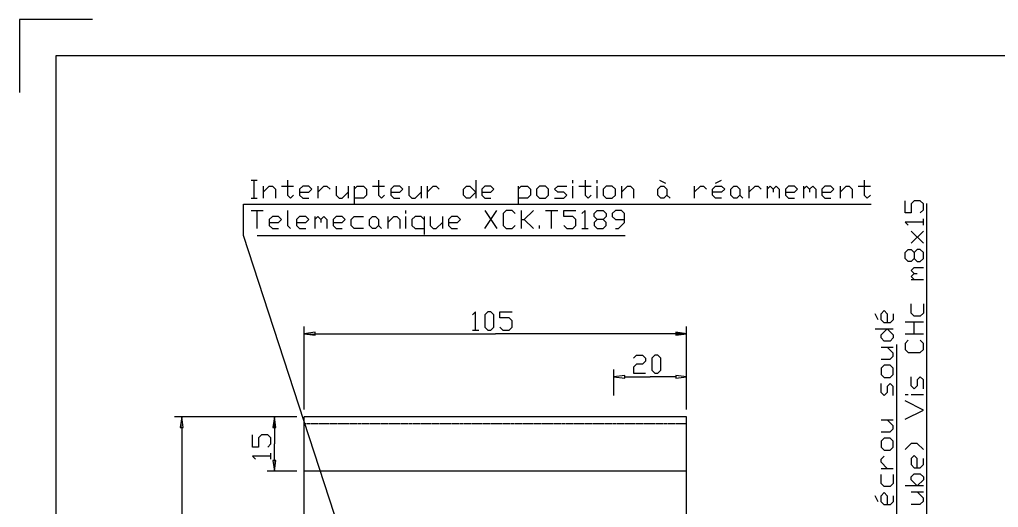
# Model space of a CAD drawing. Header units: millimetres. Extents: x 53635 to 142317, y 101101 to 147193.
# Drawn here: x 120418.3 to 120687, y 118773.1 to 118907.2 of the extents above; entities that cross this region are included whole.
import ezdxf

# ---------------------------------------------------------------- set-up
doc = ezdxf.new("R2010")
doc.units = ezdxf.units.MM
doc.header["$LTSCALE"] = 0.5
doc.header["$MEASUREMENT"] = 0
doc.linetypes.add('CACHE2', pattern=[0.1875, 0.125, -0.0625])
doc.layers.get('0').update_dxf_attribs({"lineweight": 0})
doc.layers.add('CACHE', color=1, linetype='CACHE2', lineweight=0)
doc.layers.add('COT', color=3, linetype='Continuous', lineweight=0)
doc.styles.add('_TCW_TXTSTY_1', font='TIMES.TTF')
doc.styles.get("Standard").update_dxf_attribs({"font": 'TXT.SHX'})
doc.dimstyles.get("Standard").update_dxf_attribs({"dimscale": 10, "dimtxt": 1.5, "dimasz": 2, "dimexe": 1, "dimexo": 1, "dimgap": 1, "dimtad": 1, "dimrnd": 0.5, "dimdsep": 46, "dimtxsty": '_TCW_TXTSTY_1', "dimcen": 0.09, "dimclrd": 3, "dimclre": 3, "dimclrt": 3, "dimadec": 0, "dimazin": 0, "dimtfac": 1, "dimtdec": 3, "dimtmove": 0, "dimatfit": 0, "dimfxl": 1, "dimfrac": 2, "dimtolj": 1, "dimtzin": 0, "dimarcsym": 0})

# ---------------------------------------------------------------- blocks, each defined once
blk = doc.blocks.new('*D151')
at = {"linetype": 'ByBlock', "flags": 128}
for points in [[(120586.85, 118814.13), (120587.69, 118814.97), (120589.35, 118814.97), (120590.19, 118814.13), (120590.19, 118813.3), (120589.35, 118812.47), (120587.69, 118812.47), (120586.85, 118811.63), (120586.85, 118809.97), (120590.19, 118809.97)], [(120592.69, 118809.97), (120593.52, 118809.97), (120594.35, 118810.8), (120594.35, 118814.13), (120593.52, 118814.97), (120592.69, 118814.97), (120591.85, 118814.13), (120591.85, 118810.8), (120592.69, 118809.97)]]:
    blk.add_lwpolyline(points, dxfattribs=at)
at = {"layer": 'COT', "color": 2, "linetype": 'Continuous'}
for p, q in [((120581.44, 118803.88), (120581.44, 118810.97)), ((120601.44, 118802.02), (120601.44, 118810.97))]:
    blk.add_line(p, q, dxfattribs=at)
at = {"layer": 'COT', "color": 2, "linetype": 'Continuous', "flags": 128}
for points in [[(120581.44, 118808.97), (120584.44, 118808.58), (120584.44, 118809.36)], [(120601.44, 118808.97), (120598.44, 118809.36), (120598.44, 118808.58)]]:
    blk.add_lwpolyline(points, close=True, dxfattribs=at)
for points in [[(120584.44, 118808.97), (120584.44, 118808.97), (120584.44, 118808.97), (120591.44, 118808.97)], [(120598.44, 118808.97), (120598.44, 118808.97), (120598.44, 118808.97), (120591.44, 118808.97)]]:
    blk.add_lwpolyline(points, dxfattribs=at)
blk = doc.blocks.new('*D152')
at = {"layer": 'COT', "linetype": 'Continuous'}
for points in [[(120598.44, 118821.22), (120598.44, 118820.44), (120601.44, 118820.83)], [(120499.44, 118820.83), (120496.44, 118820.83), (120499.44, 118820.44)]]:
    blk.add_hatch(color=2, dxfattribs=at).paths.add_polyline_path(points)
at = {"linetype": 'ByBlock'}
blk.add_lwpolyline([(120543.52, 118821.83), (120543.52, 118826.83), (120542.69, 118825.99)], dxfattribs=at)
at = {"linetype": 'ByBlock', "flags": 128}
for points in [[(120546.85, 118821.83), (120547.69, 118821.83), (120548.52, 118822.66), (120548.52, 118825.99), (120547.69, 118826.83), (120546.85, 118826.83), (120546.02, 118825.99), (120546.02, 118822.66), (120546.85, 118821.83)], [(120550.19, 118822.66), (120551.02, 118821.83), (120552.69, 118821.83), (120553.52, 118822.66), (120553.52, 118824.33), (120552.69, 118825.16), (120550.19, 118825.16), (120550.19, 118826.83), (120553.52, 118826.83)], [(120542.69, 118821.83), (120544.35, 118821.83)]]:
    blk.add_lwpolyline(points, dxfattribs=at)
at = {"layer": 'COT', "color": 2, "linetype": 'Continuous'}
for p, q in [((120496.44, 118800.02), (120496.44, 118822.83)), ((120601.44, 118800.02), (120601.44, 118822.83))]:
    blk.add_line(p, q, dxfattribs=at)
at = {"layer": 'COT', "color": 2, "linetype": 'Continuous', "flags": 128}
for points in [[(120496.44, 118820.83), (120499.44, 118820.44), (120499.44, 118821.22)], [(120601.44, 118820.83), (120598.44, 118821.22), (120598.44, 118820.44)]]:
    blk.add_lwpolyline(points, close=True, dxfattribs=at)
for points in [[(120499.44, 118820.83), (120499.44, 118820.83), (120499.44, 118820.83), (120548.94, 118820.83)], [(120598.44, 118820.83), (120598.44, 118820.83), (120598.44, 118820.83), (120548.94, 118820.83)]]:
    blk.add_lwpolyline(points, dxfattribs=at)
blk = doc.blocks.new('*D153')
at = {"layer": 'COT', "linetype": 'Continuous'}
for points in [[(120462.82, 118795.02), (120462.82, 118798.02), (120462.43, 118795.02)], [(120463.21, 118661.02), (120462.43, 118661.02), (120462.82, 118658.02)]]:
    blk.add_hatch(color=2, dxfattribs=at).paths.add_polyline_path(points)
at = {"linetype": 'ByBlock', "flags": 128}
for points in [[(120461.82, 118730.93), (120461.82, 118731.77), (120460.99, 118732.6), (120457.65, 118732.6), (120456.82, 118731.77), (120456.82, 118730.93), (120457.65, 118730.1), (120460.99, 118730.1), (120461.82, 118730.93)], [(120461.82, 118727.6), (120456.82, 118727.6), (120460.15, 118725.1), (120460.15, 118728.43)], [(120461.82, 118721.77), (120461.82, 118723.43)]]:
    blk.add_lwpolyline(points, dxfattribs=at)
at = {"linetype": 'ByBlock'}
blk.add_lwpolyline([(120461.82, 118722.6), (120456.82, 118722.6), (120457.65, 118721.77)], dxfattribs=at)
at = {"layer": 'COT', "color": 2, "linetype": 'Continuous'}
for p, q in [((120494.44, 118798.02), (120460.82, 118798.02)), ((120494.44, 118658.02), (120460.82, 118658.02))]:
    blk.add_line(p, q, dxfattribs=at)
at = {"layer": 'COT', "color": 2, "linetype": 'Continuous', "flags": 128}
for points in [[(120462.82, 118798.02), (120462.43, 118795.02), (120463.21, 118795.02)], [(120462.82, 118658.02), (120463.21, 118661.02), (120462.43, 118661.02)]]:
    blk.add_lwpolyline(points, close=True, dxfattribs=at)
for points in [[(120462.82, 118795.02), (120462.82, 118795.02), (120462.82, 118795.02), (120462.82, 118728.02)], [(120462.82, 118661.02), (120462.82, 118661.02), (120462.82, 118661.02), (120462.82, 118728.02)]]:
    blk.add_lwpolyline(points, dxfattribs=at)
blk = doc.blocks.new('*D158')
at = {"layer": 'COT', "linetype": 'Continuous'}
for points in [[(120487.88, 118795.02), (120488.66, 118795.02), (120488.27, 118798.02)], [(120488.27, 118786.02), (120488.27, 118783.02), (120488.66, 118786.02)]]:
    blk.add_hatch(color=2, dxfattribs=at).paths.add_polyline_path(points)
at = {"linetype": 'ByBlock', "flags": 128}
for points in [[(120486.44, 118789.68), (120487.27, 118790.52), (120487.27, 118792.18), (120486.44, 118793.02), (120484.77, 118793.02), (120483.94, 118792.18), (120483.94, 118789.68), (120482.27, 118789.68), (120482.27, 118793.02)], [(120487.27, 118786.35), (120487.27, 118788.02)]]:
    blk.add_lwpolyline(points, dxfattribs=at)
at = {"linetype": 'ByBlock'}
blk.add_lwpolyline([(120487.27, 118787.18), (120482.27, 118787.18), (120483.1, 118786.35)], dxfattribs=at)
at = {"layer": 'COT', "color": 2, "linetype": 'Continuous'}
for p, q in [((120494.44, 118798.02), (120486.27, 118798.02)), ((120494.44, 118783.02), (120486.27, 118783.02))]:
    blk.add_line(p, q, dxfattribs=at)
at = {"layer": 'COT', "color": 2, "linetype": 'Continuous', "flags": 128}
for points in [[(120488.27, 118798.02), (120487.88, 118795.02), (120488.66, 118795.02)], [(120488.27, 118783.02), (120488.66, 118786.02), (120487.88, 118786.02)]]:
    blk.add_lwpolyline(points, close=True, dxfattribs=at)
for points in [[(120488.27, 118795.02), (120488.27, 118795.02), (120488.27, 118795.02), (120488.27, 118790.52)], [(120488.27, 118786.02), (120488.27, 118786.02), (120488.27, 118786.02), (120488.27, 118790.52)]]:
    blk.add_lwpolyline(points, dxfattribs=at)

msp = doc.modelspace()

# ---------------------------------------------------------------- linework, layer by layer
for p, q in [((120438.32, 118907.15), (120418.32, 118907.15)), ((120418.32, 118907.15), (120418.32, 118887.15)), ((121248.32, 118897.15), (120428.32, 118897.15)), ((120428.32, 118897.15), (120428.32, 118317.15)), ((120496.44, 118658.02), (120496.44, 118798.02)), ((120601.44, 118798.02), (120496.44, 118798.02)), ((120601.44, 118590.02), (120601.44, 118798.02)), ((120601.44, 118783.02), (120496.44, 118783.02))]:
    msp.add_line(p, q)
at = {"linetype": 'ByBlock'}
for points in [[(120481.88, 118863.05), (120483.54, 118863.05)], [(120482.71, 118858.05), (120482.71, 118863.05)], [(120485.21, 118859.72), (120486.88, 118861.38), (120487.71, 118861.38), (120488.54, 118860.55), (120488.54, 118858.05)], [(120490.21, 118861.38), (120493.54, 118861.38)], [(120500.21, 118859.72), (120501.88, 118861.38), (120502.71, 118861.38), (120503.54, 118860.55)], [(120508.54, 118861.38), (120508.54, 118858.05)], [(120510.21, 118860.55), (120511.04, 118861.38), (120512.71, 118861.38), (120513.54, 118860.55), (120513.54, 118858.88), (120512.71, 118858.05), (120510.21, 118858.05)], [(120515.21, 118861.38), (120518.54, 118861.38)], [(120528.54, 118861.38), (120528.54, 118858.05)], [(120530.21, 118859.72), (120531.88, 118861.38), (120532.71, 118861.38), (120533.54, 118860.55)], [(120543.54, 118863.05), (120543.54, 118858.05)], [(120555.21, 118860.55), (120556.04, 118861.38), (120557.71, 118861.38), (120558.54, 118860.55), (120558.54, 118858.88), (120557.71, 118858.05), (120555.21, 118858.05)], [(120570.21, 118862.22), (120570.21, 118863.05)], [(120571.88, 118861.38), (120575.21, 118861.38)], [(120576.88, 118862.22), (120576.88, 118863.05)], [(120583.54, 118859.72), (120585.21, 118861.38), (120586.04, 118861.38), (120586.88, 118860.55), (120586.88, 118858.05)], [(120593.96, 118863.05), (120595.63, 118862.22)], [(120603.54, 118859.72), (120605.21, 118861.38), (120606.04, 118861.38), (120606.88, 118860.55)], [(120609.38, 118862.22), (120611.04, 118863.05)], [(120618.54, 118859.72), (120620.21, 118861.38), (120621.04, 118861.38), (120621.88, 118860.55)], [(120623.54, 118860.55), (120624.38, 118861.38), (120625.21, 118860.55), (120625.21, 118859.72)], [(120625.21, 118860.55), (120626.04, 118861.38), (120626.88, 118860.55), (120626.88, 118858.05)], [(120633.54, 118860.55), (120634.38, 118861.38), (120635.21, 118860.55), (120635.21, 118859.72)], [(120635.21, 118860.55), (120636.04, 118861.38), (120636.88, 118860.55), (120636.88, 118858.05)], [(120643.54, 118859.72), (120645.21, 118861.38), (120646.04, 118861.38), (120646.88, 118860.55), (120646.88, 118858.05)], [(120648.54, 118861.38), (120651.88, 118861.38)], [(120481.88, 118854.72), (120485.21, 118854.72)], [(120524.38, 118853.88), (120524.38, 118854.72)], [(120546.04, 118854.72), (120549.38, 118849.72)], [(120556.04, 118852.22), (120556.88, 118852.22), (120559.38, 118854.72)], [(120562.71, 118854.72), (120566.04, 118854.72)], [(120573.54, 118849.72), (120573.54, 118854.72), (120572.71, 118853.88)], [(120499.38, 118852.22), (120500.21, 118853.05), (120501.04, 118852.22), (120501.04, 118851.38)], [(120501.04, 118852.22), (120501.88, 118853.05), (120502.71, 118852.22), (120502.71, 118849.72)], [(120519.38, 118851.38), (120521.04, 118853.05), (120521.88, 118853.05), (120522.71, 118852.22), (120522.71, 118849.72)], [(120529.38, 118853.05), (120529.38, 118848.05)], [(120534.38, 118853.05), (120534.38, 118849.72)], [(120556.88, 118852.22), (120559.38, 118849.72)], [(120576.88, 118852.22), (120576.04, 118851.38), (120576.04, 118850.55), (120576.88, 118849.72)], [(120666.42, 118851.51), (120661.42, 118851.51), (120662.25, 118850.68)], [(120666.42, 118845.68), (120663.08, 118849.01)], [(120663.92, 118841.51), (120664.75, 118840.68), (120665.58, 118840.68), (120666.42, 118841.51)], [(120663.92, 118837.35), (120663.08, 118838.18), (120663.92, 118839.01), (120666.42, 118839.01)], [(120663.92, 118835.68), (120663.08, 118836.51), (120663.92, 118837.35), (120664.75, 118837.35)], [(120653.99, 118824.66), (120653.16, 118826.32)], [(120666.42, 118824.01), (120661.42, 118824.01)], [(120663.92, 118820.68), (120663.92, 118824.01)], [(120653.16, 118822.16), (120658.16, 118822.16)], [(120654.82, 118817.16), (120658.16, 118817.16)], [(120662.25, 118804.01), (120661.42, 118804.01)], [(120654.82, 118797.16), (120658.16, 118797.16)], [(120656.49, 118783.82), (120654.82, 118785.49), (120654.82, 118786.32), (120655.66, 118787.16)], [(120664.75, 118779.01), (120663.08, 118780.68), (120663.08, 118781.51), (120663.92, 118782.35), (120665.58, 118782.35), (120666.42, 118781.51), (120666.42, 118780.68), (120664.75, 118779.01)], [(120653.99, 118774.66), (120653.16, 118776.32)], [(120663.08, 118777.35), (120666.42, 118777.35)]]:
    msp.add_lwpolyline(points, dxfattribs=at)
at = {"linetype": 'ByBlock', "flags": 128}
for points in [[(120485.21, 118861.38), (120485.21, 118858.05)], [(120491.88, 118863.05), (120491.88, 118858.88), (120492.71, 118858.05), (120493.54, 118858.88)], [(120495.21, 118859.72), (120497.71, 118859.72), (120498.54, 118860.55), (120497.71, 118861.38), (120496.04, 118861.38), (120495.21, 118860.55), (120495.21, 118858.88), (120496.04, 118858.05), (120497.71, 118858.05)], [(120500.21, 118861.38), (120500.21, 118858.05)], [(120505.21, 118861.38), (120505.21, 118858.88), (120506.04, 118858.05), (120506.88, 118858.05), (120508.54, 118859.72)], [(120510.21, 118861.38), (120510.21, 118856.38)], [(120516.88, 118863.05), (120516.88, 118858.88), (120517.71, 118858.05), (120518.54, 118858.88)], [(120520.21, 118859.72), (120522.71, 118859.72), (120523.54, 118860.55), (120522.71, 118861.38), (120521.04, 118861.38), (120520.21, 118860.55), (120520.21, 118858.88), (120521.04, 118858.05), (120522.71, 118858.05)], [(120525.21, 118861.38), (120525.21, 118858.88), (120526.04, 118858.05), (120526.88, 118858.05), (120528.54, 118859.72)], [(120530.21, 118861.38), (120530.21, 118858.05)], [(120543.54, 118859.72), (120541.88, 118858.05), (120541.04, 118858.05), (120540.21, 118858.88), (120540.21, 118860.55), (120541.04, 118861.38), (120541.88, 118861.38), (120543.54, 118859.72)], [(120545.21, 118859.72), (120547.71, 118859.72), (120548.54, 118860.55), (120547.71, 118861.38), (120546.04, 118861.38), (120545.21, 118860.55), (120545.21, 118858.88), (120546.04, 118858.05), (120547.71, 118858.05)], [(120555.21, 118861.38), (120555.21, 118856.38)], [(120561.04, 118858.05), (120562.71, 118858.05), (120563.54, 118858.88), (120563.54, 118860.55), (120562.71, 118861.38), (120561.04, 118861.38), (120560.21, 118860.55), (120560.21, 118858.88), (120561.04, 118858.05)], [(120565.21, 118858.05), (120567.71, 118858.05), (120568.54, 118858.88), (120567.71, 118859.72), (120566.04, 118859.72), (120565.21, 118860.55), (120566.04, 118861.38), (120568.54, 118861.38)], [(120570.21, 118858.05), (120570.21, 118861.38)], [(120573.54, 118863.05), (120573.54, 118858.88), (120574.38, 118858.05), (120575.21, 118858.88)], [(120576.88, 118858.05), (120576.88, 118861.38)], [(120579.38, 118858.05), (120581.04, 118858.05), (120581.88, 118858.88), (120581.88, 118860.55), (120581.04, 118861.38), (120579.38, 118861.38), (120578.54, 118860.55), (120578.54, 118858.88), (120579.38, 118858.05)], [(120583.54, 118861.38), (120583.54, 118858.05)], [(120596.04, 118858.88), (120595.21, 118858.05), (120594.38, 118858.05), (120593.54, 118858.88), (120593.54, 118860.55), (120594.38, 118861.38), (120595.21, 118861.38), (120596.04, 118860.55), (120596.04, 118858.88), (120596.88, 118858.05)], [(120603.54, 118861.38), (120603.54, 118858.05)], [(120611.04, 118858.05), (120609.38, 118858.05), (120608.54, 118858.88), (120608.54, 118860.55), (120609.38, 118861.38), (120611.04, 118861.38), (120611.88, 118860.55), (120611.04, 118859.72), (120608.54, 118859.72)], [(120616.04, 118858.88), (120615.21, 118858.05), (120614.38, 118858.05), (120613.54, 118858.88), (120613.54, 118860.55), (120614.38, 118861.38), (120615.21, 118861.38), (120616.04, 118860.55), (120616.04, 118858.88), (120616.88, 118858.05)], [(120618.54, 118861.38), (120618.54, 118858.05)], [(120623.54, 118861.38), (120623.54, 118858.05)], [(120628.54, 118859.72), (120631.04, 118859.72), (120631.88, 118860.55), (120631.04, 118861.38), (120629.38, 118861.38), (120628.54, 118860.55), (120628.54, 118858.88), (120629.38, 118858.05), (120631.04, 118858.05)], [(120633.54, 118861.38), (120633.54, 118858.05)], [(120638.54, 118859.72), (120641.04, 118859.72), (120641.88, 118860.55), (120641.04, 118861.38), (120639.38, 118861.38), (120638.54, 118860.55), (120638.54, 118858.88), (120639.38, 118858.05), (120641.04, 118858.05)], [(120643.54, 118861.38), (120643.54, 118858.05)], [(120650.21, 118863.05), (120650.21, 118858.88), (120651.04, 118858.05), (120651.88, 118858.88)], [(120481.88, 118858.05), (120483.54, 118858.05)], [(120665.58, 118854.01), (120666.42, 118854.85), (120666.42, 118856.51), (120665.58, 118857.35), (120663.92, 118857.35), (120663.08, 118856.51), (120663.08, 118854.01), (120661.42, 118854.01), (120661.42, 118857.35)], [(120483.54, 118849.72), (120483.54, 118854.72)], [(120491.88, 118854.72), (120491.88, 118850.55), (120492.71, 118849.72)], [(120546.04, 118849.72), (120549.38, 118854.72)], [(120554.38, 118853.88), (120553.54, 118854.72), (120551.88, 118854.72), (120551.04, 118853.88), (120551.04, 118850.55), (120551.88, 118849.72), (120553.54, 118849.72), (120554.38, 118850.55)], [(120556.04, 118854.72), (120556.04, 118849.72)], [(120564.38, 118849.72), (120564.38, 118854.72)], [(120567.71, 118850.55), (120568.54, 118849.72), (120570.21, 118849.72), (120571.04, 118850.55), (120571.04, 118852.22), (120570.21, 118853.05), (120567.71, 118853.05), (120567.71, 118854.72), (120571.04, 118854.72)], [(120576.88, 118849.72), (120578.54, 118849.72), (120579.38, 118850.55), (120579.38, 118851.38), (120578.54, 118852.22), (120576.88, 118852.22), (120576.04, 118853.05), (120576.04, 118853.88), (120576.88, 118854.72), (120578.54, 118854.72), (120579.38, 118853.88), (120579.38, 118853.05), (120578.54, 118852.22)], [(120581.88, 118849.72), (120582.71, 118849.72), (120584.38, 118851.38), (120584.38, 118853.88), (120583.54, 118854.72), (120581.88, 118854.72), (120581.04, 118853.88), (120581.04, 118853.05), (120581.88, 118852.22), (120584.38, 118852.22)], [(120486.88, 118851.38), (120489.38, 118851.38), (120490.21, 118852.22), (120489.38, 118853.05), (120487.71, 118853.05), (120486.88, 118852.22), (120486.88, 118850.55), (120487.71, 118849.72), (120489.38, 118849.72)], [(120494.38, 118851.38), (120496.88, 118851.38), (120497.71, 118852.22), (120496.88, 118853.05), (120495.21, 118853.05), (120494.38, 118852.22), (120494.38, 118850.55), (120495.21, 118849.72), (120496.88, 118849.72)], [(120499.38, 118853.05), (120499.38, 118849.72)], [(120504.38, 118851.38), (120506.88, 118851.38), (120507.71, 118852.22), (120506.88, 118853.05), (120505.21, 118853.05), (120504.38, 118852.22), (120504.38, 118850.55), (120505.21, 118849.72), (120506.88, 118849.72)], [(120512.71, 118849.72), (120510.21, 118849.72), (120509.38, 118850.55), (120509.38, 118852.22), (120510.21, 118853.05), (120512.71, 118853.05)], [(120516.88, 118850.55), (120516.04, 118849.72), (120515.21, 118849.72), (120514.38, 118850.55), (120514.38, 118852.22), (120515.21, 118853.05), (120516.04, 118853.05), (120516.88, 118852.22), (120516.88, 118850.55), (120517.71, 118849.72)], [(120519.38, 118853.05), (120519.38, 118849.72)], [(120524.38, 118849.72), (120524.38, 118853.05)], [(120529.38, 118852.22), (120528.54, 118853.05), (120526.88, 118853.05), (120526.04, 118852.22), (120526.04, 118850.55), (120526.88, 118849.72), (120529.38, 118849.72)], [(120531.04, 118853.05), (120531.04, 118850.55), (120531.88, 118849.72), (120532.71, 118849.72), (120534.38, 118851.38)], [(120536.04, 118851.38), (120538.54, 118851.38), (120539.38, 118852.22), (120538.54, 118853.05), (120536.88, 118853.05), (120536.04, 118852.22), (120536.04, 118850.55), (120536.88, 118849.72), (120538.54, 118849.72)], [(120666.42, 118850.68), (120666.42, 118852.35)], [(120561.04, 118849.72), (120561.04, 118850.55)], [(120572.71, 118849.72), (120574.38, 118849.72)], [(120663.08, 118845.68), (120666.42, 118849.01)], [(120666.42, 118841.51), (120666.42, 118843.18), (120665.58, 118844.01), (120664.75, 118844.01), (120663.92, 118843.18), (120663.92, 118841.51), (120663.08, 118840.68), (120662.25, 118840.68), (120661.42, 118841.51), (120661.42, 118843.18), (120662.25, 118844.01), (120663.08, 118844.01), (120663.92, 118843.18)], [(120663.08, 118835.68), (120666.42, 118835.68)], [(120658.16, 118826.32), (120658.16, 118824.66), (120657.32, 118823.82), (120655.66, 118823.82), (120654.82, 118824.66), (120654.82, 118826.32), (120655.66, 118827.16), (120656.49, 118826.32), (120656.49, 118823.82)], [(120666.42, 118829.01), (120666.42, 118826.51), (120665.58, 118825.68), (120663.92, 118825.68), (120663.08, 118826.51), (120663.08, 118829.01)], [(120656.49, 118822.16), (120658.16, 118820.49), (120658.16, 118819.66), (120657.32, 118818.82), (120655.66, 118818.82), (120654.82, 118819.66), (120654.82, 118820.49), (120656.49, 118822.16)], [(120666.42, 118820.68), (120661.42, 118820.68)], [(120662.25, 118819.01), (120661.42, 118818.18), (120661.42, 118816.51), (120662.25, 118815.68), (120665.58, 118815.68), (120666.42, 118816.51), (120666.42, 118818.18), (120665.58, 118819.01)], [(120654.82, 118813.82), (120657.32, 118813.82), (120658.16, 118814.66), (120658.16, 118815.49), (120656.49, 118817.16)], [(120658.16, 118809.66), (120658.16, 118811.32), (120657.32, 118812.16), (120655.66, 118812.16), (120654.82, 118811.32), (120654.82, 118809.66), (120655.66, 118808.82), (120657.32, 118808.82), (120658.16, 118809.66)], [(120666.42, 118805.68), (120666.42, 118808.18), (120665.58, 118809.01), (120664.75, 118808.18), (120664.75, 118806.51), (120663.92, 118805.68), (120663.08, 118806.51), (120663.08, 118809.01)], [(120658.16, 118803.82), (120658.16, 118806.32), (120657.32, 118807.16), (120656.49, 118806.32), (120656.49, 118804.66), (120655.66, 118803.82), (120654.82, 118804.66), (120654.82, 118807.16)], [(120661.42, 118797.35), (120666.42, 118799.85), (120661.42, 118802.35)], [(120666.42, 118804.01), (120663.08, 118804.01)], [(120654.82, 118793.82), (120657.32, 118793.82), (120658.16, 118794.66), (120658.16, 118795.49), (120656.49, 118797.16)], [(120658.16, 118789.66), (120658.16, 118791.32), (120657.32, 118792.16), (120655.66, 118792.16), (120654.82, 118791.32), (120654.82, 118789.66), (120655.66, 118788.82), (120657.32, 118788.82), (120658.16, 118789.66)], [(120666.42, 118789.01), (120664.75, 118790.68), (120663.08, 118790.68), (120661.42, 118789.01)], [(120664.75, 118784.01), (120664.75, 118786.51), (120663.92, 118787.35), (120663.08, 118786.51), (120663.08, 118784.85), (120663.92, 118784.01), (120665.58, 118784.01), (120666.42, 118784.85), (120666.42, 118786.51)], [(120654.82, 118783.82), (120658.16, 118783.82)], [(120658.16, 118782.16), (120658.16, 118779.66), (120657.32, 118778.82), (120655.66, 118778.82), (120654.82, 118779.66), (120654.82, 118782.16)], [(120666.42, 118779.01), (120661.42, 118779.01)], [(120658.16, 118776.32), (120658.16, 118774.66), (120657.32, 118773.82), (120655.66, 118773.82), (120654.82, 118774.66), (120654.82, 118776.32), (120655.66, 118777.16), (120656.49, 118776.32), (120656.49, 118773.82)], [(120663.08, 118774.01), (120665.58, 118774.01), (120666.42, 118774.85), (120666.42, 118775.68), (120664.75, 118777.35)]]:
    msp.add_lwpolyline(points, dxfattribs=at)
at = {"layer": 'CACHE'}
msp.add_line((120601.44, 118796.02), (120496.44, 118796.02), dxfattribs=at)
at = {"layer": 'COT', "color": 2}
for p, q in [((120479.83, 118856.41), (120652.05, 118856.41)), ((120479.83, 118847.83), (120479.83, 118856.41)), ((120667.42, 118723.09), (120667.42, 118856.61)), ((120509.05, 118758.02), (120479.83, 118847.83)), ((120483.51, 118847.83), (120584.56, 118847.83)), ((120659.16, 118718.52), (120659.16, 118817.83))]:
    msp.add_line(p, q, dxfattribs=at)

# ---------------------------------------------------------------- dimensions: what is measured, and where the dimension line sits
at = {"layer": 'COT', "linetype": 'Continuous'}
dim = msp.add_aligned_dim(p1=(120496.44, 118798.02), p2=(120601.44, 118798.02), distance=22.81, dimstyle='Standard', override={"dimscale": 1, "dimtxt": 5, "dimasz": 3, "dimexe": 2, "dimexo": 2, "dimdec": 1, "dimzin": 12, "dimtxsty": 'Standard', "dimclrd": 2, "dimclre": 2, "dimadec": 1, "dimtdec": 1, "dimtmove": 2}, dxfattribs=at)
dim.commit()
dim.dimension.update_dxf_attribs({"geometry": '*D152', "text_midpoint": (120548.94, 118824.33)})
dim = msp.add_linear_dim(base=(120601.44, 118808.97), p1=(120581.44, 118801.88), p2=(120601.44, 118800.02), dimstyle='Standard', override={"dimscale": 1, "dimtxt": 5, "dimasz": 3, "dimexe": 2, "dimexo": 2, "dimdec": 1, "dimzin": 12, "dimtxsty": 'Standard', "dimclrd": 2, "dimclre": 2, "dimadec": 1, "dimtdec": 1, "dimtmove": 2}, dxfattribs=at)
dim.commit()
dim.dimension.update_dxf_attribs({"geometry": '*D151', "text_midpoint": (120591.44, 118812.47)})
for base, p2, picture, middle in [((120462.82, 118658.02), (120496.44, 118658.02), '*D153', (120459.32, 118728.02)), ((120488.27, 118783.02), (120496.44, 118783.02), '*D158', (120484.77, 118790.52))]:
    dim = msp.add_linear_dim(base=base, p1=(120496.44, 118798.02), p2=p2, angle=90, dimstyle='Standard', override={"dimscale": 1, "dimtxt": 5, "dimasz": 3, "dimexe": 2, "dimexo": 2, "dimdec": 1, "dimzin": 12, "dimtxsty": 'Standard', "dimclrd": 2, "dimclre": 2, "dimadec": 1, "dimtdec": 1, "dimtmove": 2}, dxfattribs=at)
    dim.commit()
    dim.dimension.update_dxf_attribs({"geometry": picture, "text_midpoint": middle})

doc.saveas('drawing.dxf')
